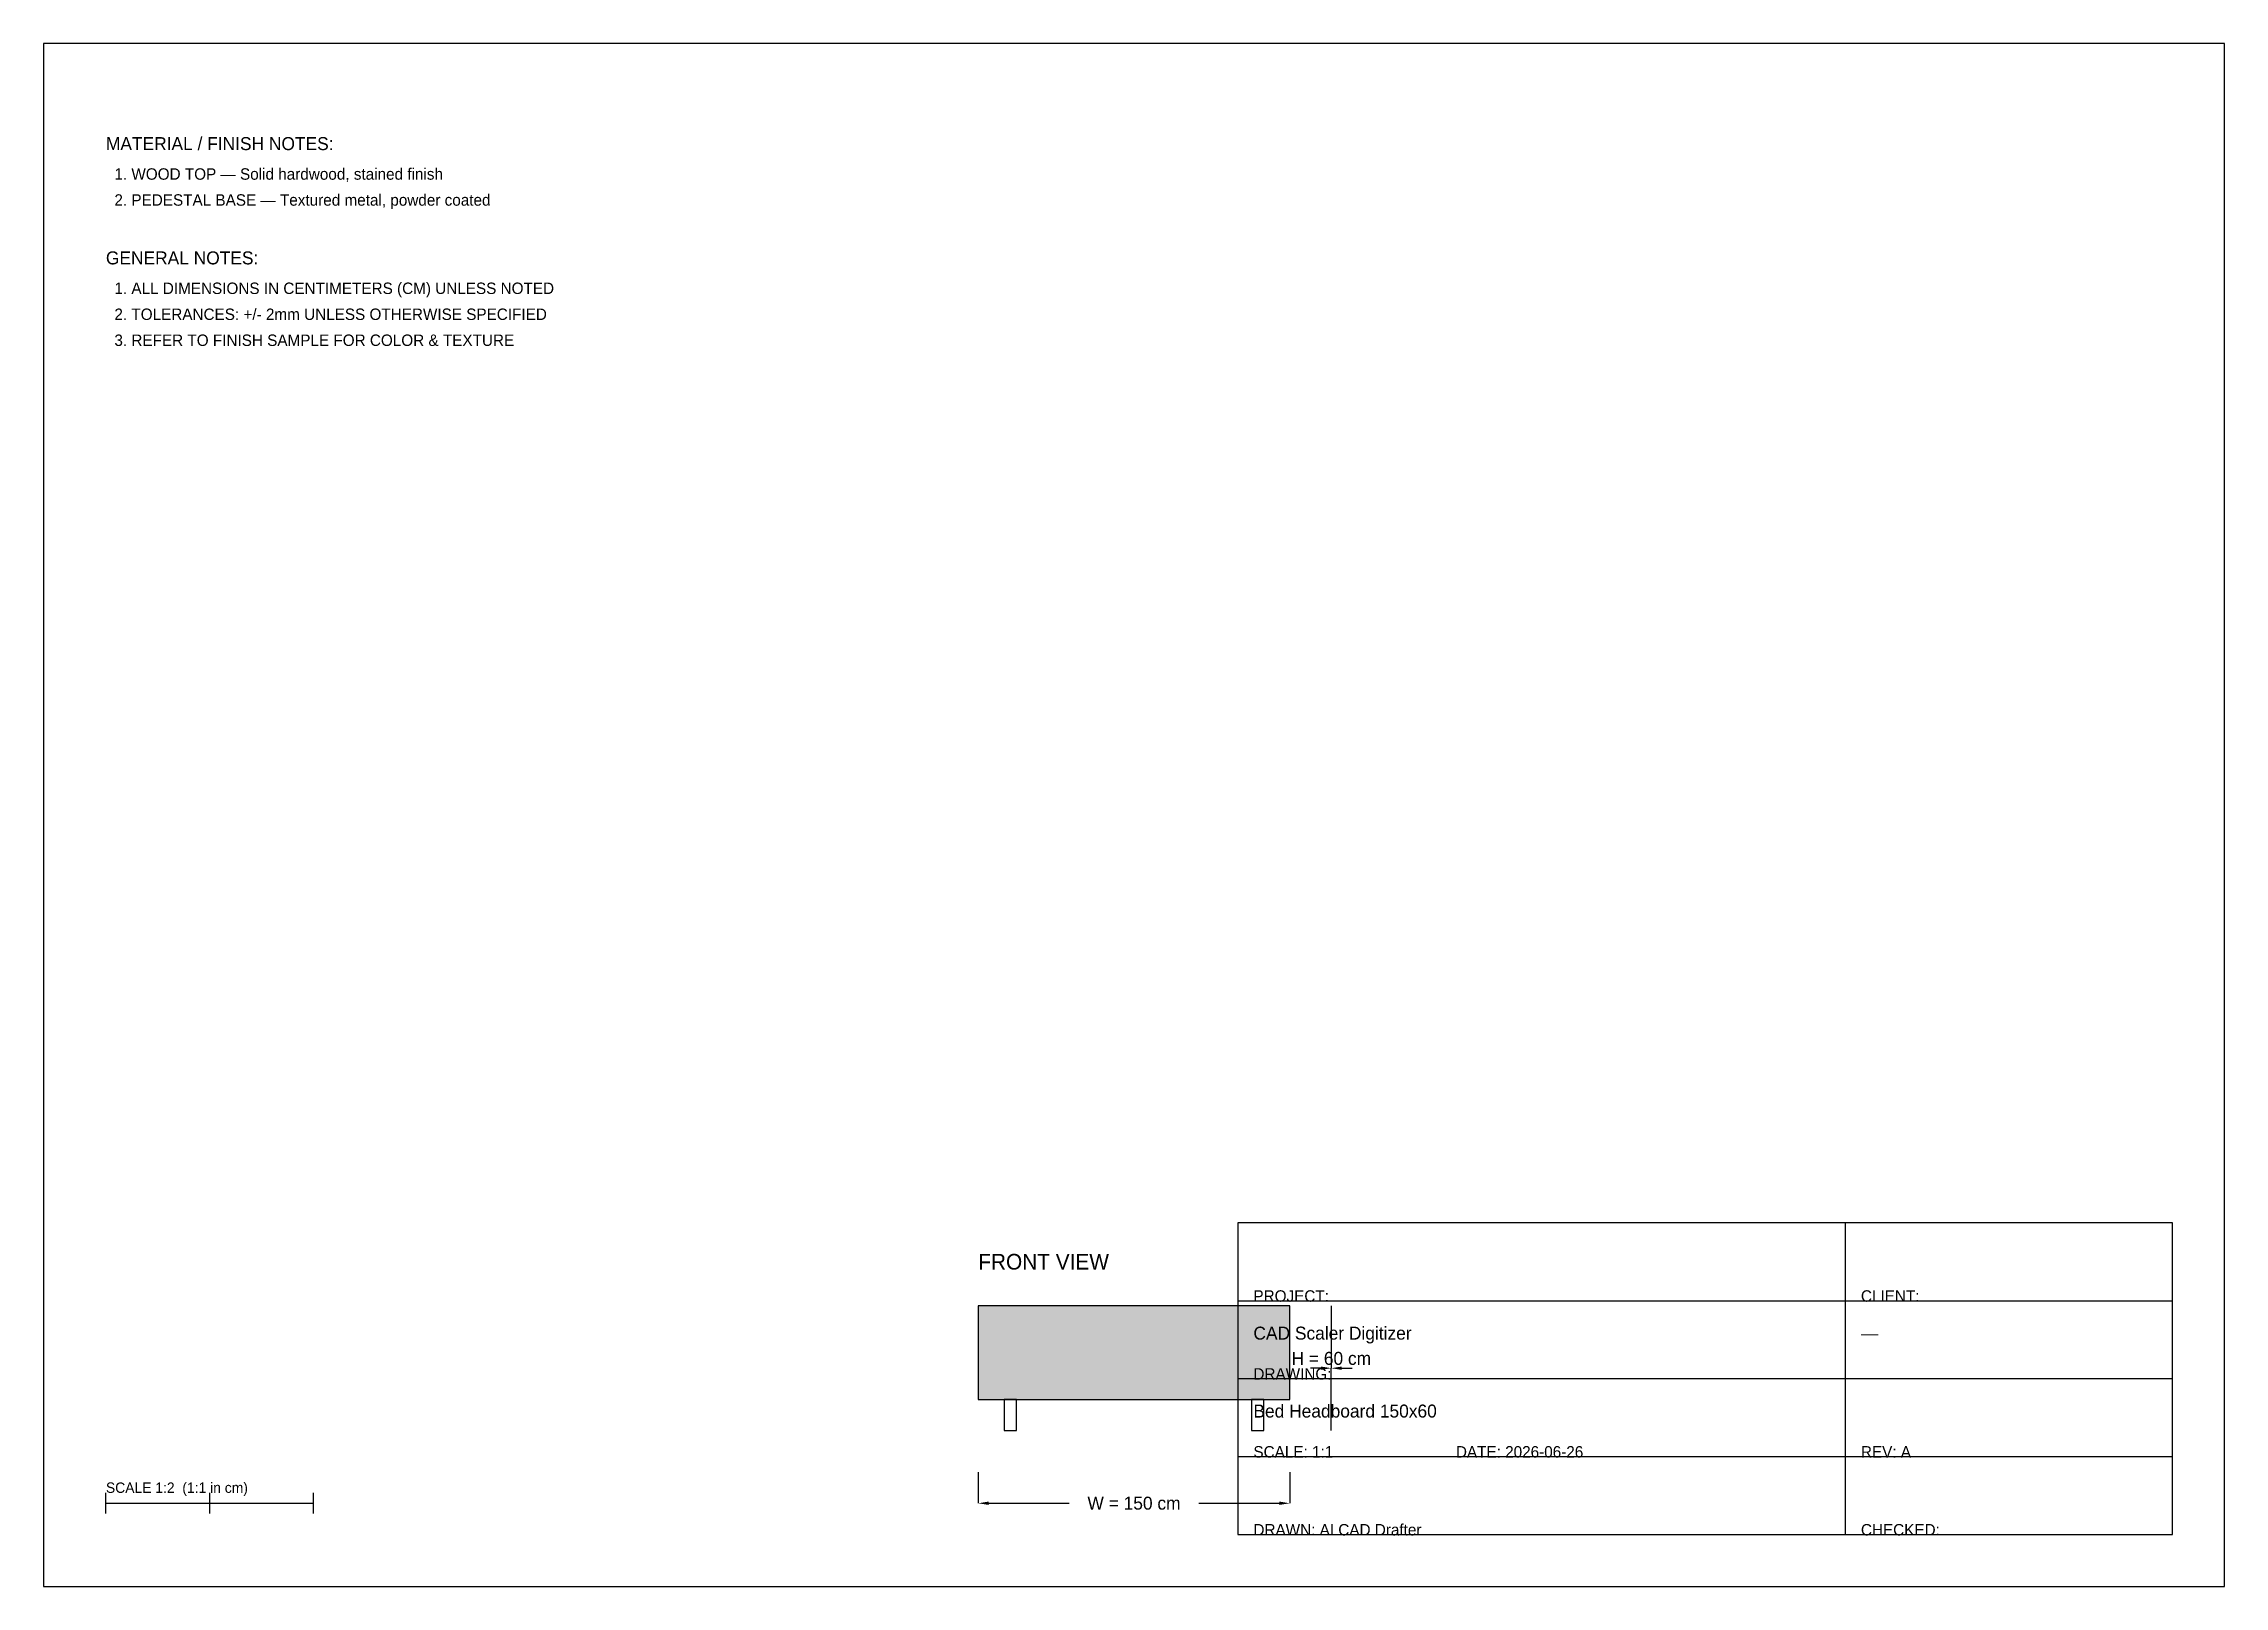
# Model space of a CAD drawing. Header units: metres. Extents: x 0 to 420, y 0 to 297.
import ezdxf

# ---------------------------------------------------------------- set-up
doc = ezdxf.new("R2010")
doc.units = ezdxf.units.M
for name, color, linetype in [('BORDER', 7, 'CONTINUOUS'), ('HATCH', 8, 'CONTINUOUS'), ('MTEXT', 2, 'CONTINUOUS'), ('OBJECT', 7, 'CONTINUOUS'), ('TITLE', 6, 'CONTINUOUS')]:
    doc.layers.add(name, color=color, linetype=linetype)
doc.dimstyles.get("Standard").update_dxf_attribs({"dimtxt": 2.5, "dimasz": 2.5, "dimexe": 1.25, "dimexo": 0.625, "dimtad": 1, "dimcen": 2.5, "dimazin": 3, "dimtfac": 1, "dimtmove": 0, "dimatfit": 3})

# ---------------------------------------------------------------- blocks, each defined once
blk = doc.blocks.new('_CLOSEDFILLED')
at = {"color": 0, "linetype": 'BYBLOCK'}
blk.add_solid([(-1, 0.16), (0, 0), (-1, -0.16)], dxfattribs=at)
blk = doc.blocks.new('*D1')
for p, q in [((248, 54), (248, 42)), ((246, 42), (244, 42)), ((248, 30), (248, 42)), ((248, 42), (248, 42)), ((250, 42), (252, 42))]:
    blk.add_line(p, q)
at = {"layer": 'Defpoints'}
for p in [(248, 54), (248, 42), (248, 30)]:
    blk.add_point(p, dxfattribs=at)
at = {"xscale": 2, "yscale": 2}
blk.add_blockref('_CLOSEDFILLED', (248, 42), dxfattribs=at)
at = {"xscale": 2, "yscale": 2, "rotation": 180}
blk.add_blockref('_CLOSEDFILLED', (248, 42), dxfattribs=at)
at = {"insert": (248, 43.875), "char_height": 2.5, "attachment_point": 5}
blk.add_mtext('H = 60 cm', dxfattribs=at)
blk = doc.blocks.new('*D2')
for p, q in [((180, 22), (180, 16)), ((240, 22), (240, 16)), ((182, 16), (197.5, 16)), ((222.5, 16), (238, 16))]:
    blk.add_line(p, q)
at = {"layer": 'Defpoints'}
for p in [(180, 22), (240, 22), (180, 16)]:
    blk.add_point(p, dxfattribs=at)
at = {"xscale": 2, "yscale": 2, "rotation": 180}
blk.add_blockref('_CLOSEDFILLED', (180, 16), dxfattribs=at)
at = {"xscale": 2, "yscale": 2}
blk.add_blockref('_CLOSEDFILLED', (240, 16), dxfattribs=at)
at = {"insert": (210, 16), "char_height": 2.5, "attachment_point": 5}
blk.add_mtext('W = 150 cm', dxfattribs=at)

msp = doc.modelspace()

# ---------------------------------------------------------------- hatches: boundary and pattern name
at = {"layer": 'HATCH'}
msp.add_hatch(color=8, dxfattribs=at).paths.add_polyline_path([(180, 36), (240, 36), (240, 54), (180, 54)])

# ---------------------------------------------------------------- linework, layer by layer
at = {"layer": 'BORDER'}
msp.add_lwpolyline([(0, 0), (420, 0), (420, 297), (0, 297)], close=True, dxfattribs=at)
at = {"layer": 'OBJECT'}
for points in [[(180, 36), (240, 36), (240, 54), (180, 54)], [(185, 30), (187.4, 30), (187.4, 36), (185, 36)], [(232.6, 30), (235, 30), (235, 36), (232.6, 36)]]:
    msp.add_lwpolyline(points, close=True, dxfattribs=at)
at = {"layer": 'TITLE'}
for p, q in [((347, 10), (347, 70)), ((230, 55), (410, 55)), ((230, 40), (410, 40)), ((230, 25), (410, 25)), ((12, 14), (12, 18)), ((32, 14), (32, 18)), ((52, 14), (52, 18)), ((12, 16), (52, 16))]:
    msp.add_line(p, q, dxfattribs=at)
msp.add_lwpolyline([(230, 10), (410, 10), (410, 70), (230, 70)], close=True, dxfattribs=at)

# ---------------------------------------------------------------- texts
at = {"layer": 'MTEXT', "attachment_point": 1}
for s, insert, char_height in [('MATERIAL / FINISH NOTES:', (12, 279), 2.5), ('  1. WOOD TOP — Solid hardwood, stained finish', (12, 273), 2.2), ('  2. PEDESTAL BASE — Textured metal, powder coated', (12, 268), 2.2), ('GENERAL NOTES:', (12, 257), 2.5), ('  1. ALL DIMENSIONS IN CENTIMETERS (CM) UNLESS NOTED', (12, 251), 2.2), ('  2. TOLERANCES: +/- 2mm UNLESS OTHERWISE SPECIFIED', (12, 246), 2.2), ('  3. REFER TO FINISH SAMPLE FOR COLOR & TEXTURE', (12, 241), 2.2), ('FRONT VIEW', (180, 64), 3)]:
    msp.add_mtext(s, dxfattribs=dict(at, insert=insert, char_height=char_height))
at = {"layer": 'TITLE', "attachment_point": 1}
for s, insert, char_height in [('PROJECT:', (233, 57), 2.2), ('CLIENT:', (350, 57), 2.2), ('CAD Scaler Digitizer', (233, 50), 2.5), ('—', (350, 50), 2.5), ('DRAWING:', (233, 42), 2.2), ('Bed Headboard 150x60', (233, 35), 2.5), ('SCALE: 1:1', (233, 27), 2.2), ('DATE: 2026-06-26', (272, 27), 2.2), ('REV: A', (350, 27), 2.2), ('SCALE 1:2  (1:1 in cm)', (12, 20), 2), ('DRAWN: AI CAD Drafter', (233, 12), 2.2), ('CHECKED:', (350, 12), 2.2)]:
    msp.add_mtext(s, dxfattribs=dict(at, insert=insert, char_height=char_height))

# ---------------------------------------------------------------- dimensions: what is measured, and where the dimension line sits
for base, p1, p2, text, picture, middle in [((248, 42), (248, 30), (248, 54), 'H = 60 cm', '*D1', (248, 43.88)), ((180, 16), (180, 22), (240, 22), 'W = 150 cm', '*D2', (210, 16))]:
    dim = msp.add_linear_dim(base=base, p1=p1, p2=p2, text=text, dimstyle='Standard', override={"dimtxt": 2.5, "dimasz": 2, "dimdec": 0})
    dim.commit()
    dim.dimension.update_dxf_attribs({"geometry": picture, "text_midpoint": middle})

doc.saveas('drawing.dxf')
